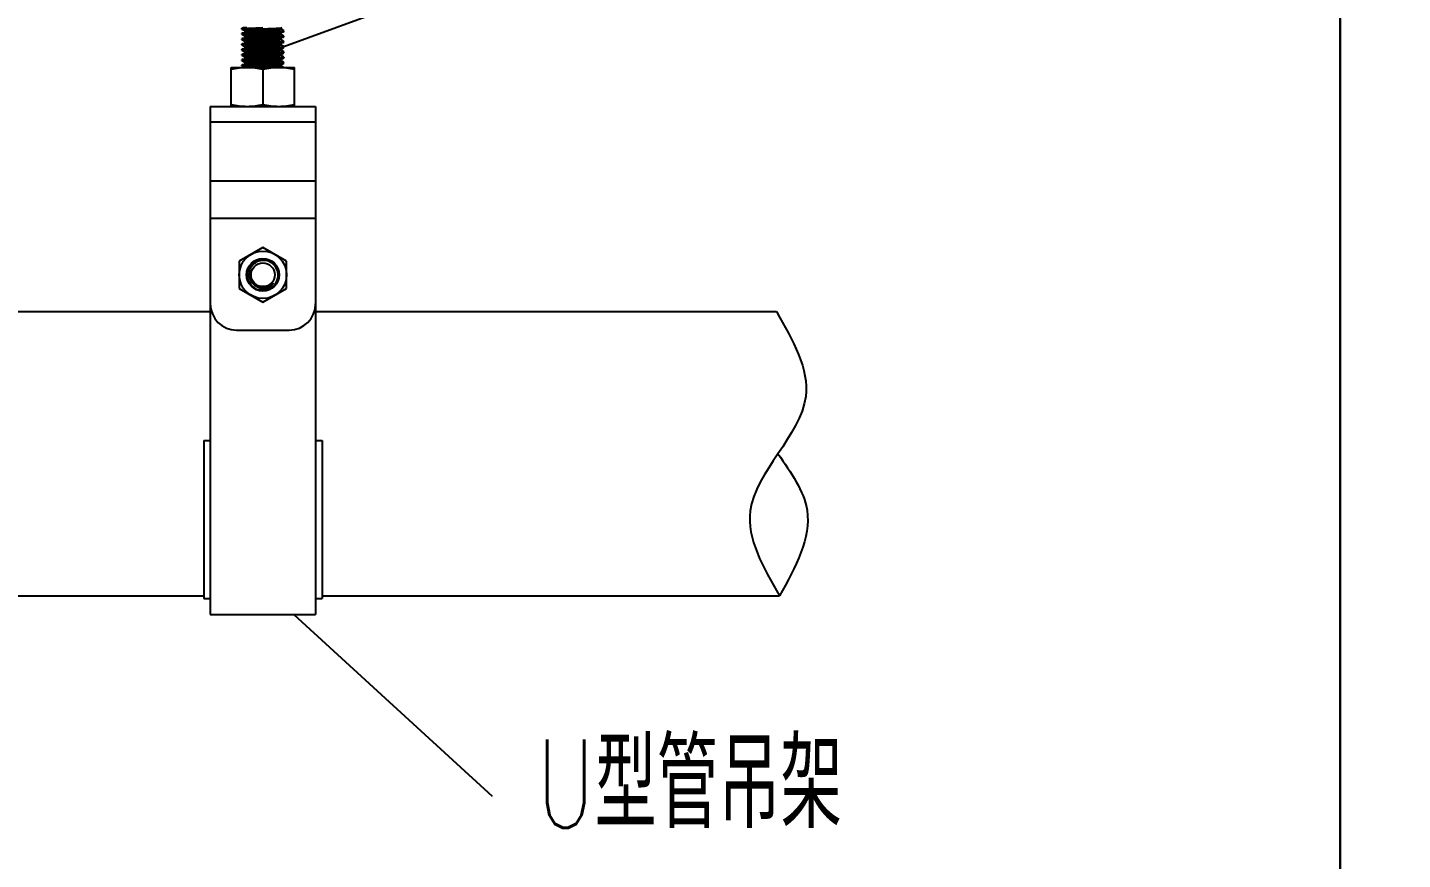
# Model space of a CAD drawing. Extents: x 27938 to 1507990, y 110129 to 923079.
# Drawn here: x 468172 to 474393, y 376000 to 379764 of the extents above; entities that cross this region are included whole.
import ezdxf

# ---------------------------------------------------------------- set-up
doc = ezdxf.new("R2010")
doc.units = 0
doc.header["$LTSCALE"] = 1000
doc.header["$MEASUREMENT"] = 0
doc.layers.add('W_DIM', color=4, linetype='Continuous')
doc.styles.get("Standard").update_dxf_attribs({"font": 'gbenor.shx', "bigfont": 'gbcbig.shx'})
doc.styles.add('wwp100', font='txt.shx', dxfattribs={"width": 0.7, "height": 400, "bigfont": 'hztxt.shx'})
doc.dimstyles.get("Standard").update_dxf_attribs({"dimtxt": 0.18, "dimasz": 0.18, "dimexe": 0.18, "dimexo": 0.0625, "dimgap": 0.09, "dimtad": 0, "dimtih": 1, "dimtoh": 1, "dimdec": 4, "dimzin": 0, "dimdsep": 46, "dimtxsty": 'Standard', "dimcen": 0.09, "dimadec": 0, "dimazin": 0, "dimtfac": 1, "dimtdec": 4, "dimtofl": 0, "dimtmove": 0, "dimatfit": 3, "dimfxl": 1, "dimtolj": 1, "dimtzin": 0, "dimarcsym": 0})

msp = doc.modelspace()

# ---------------------------------------------------------------- linework, layer by layer
at = {"linetype": 'Continuous'}
for p, q in [((469141.7, 379760.6), (469141.4, 379760.3)), ((469141.4, 379757.3), (469141.4, 379760.3)), ((469141.7, 379757.1), (469141.4, 379757.3)), ((469141.7, 379757.1), (469154.6, 379749.6)), ((469154.3, 379749.9), (469154.3, 379743.9)), ((469318.8, 379761.5), (469323.8, 379764.4)), ((469331.7, 379748.7), (469318.8, 379756.2)), ((469319.1, 379755.9), (469319.1, 379761.8)), ((469331.7, 379748.7), (469331.9, 379748.4)), ((469331.7, 379745.2), (469331.9, 379745.4)), ((469331.9, 379745.4), (469331.9, 379748.4)), ((469141.7, 379736.8), (469141.4, 379736.5)), ((469141.4, 379733.5), (469141.4, 379736.5)), ((469141.7, 379733.3), (469141.4, 379733.5)), ((469141.7, 379713), (469141.4, 379712.7)), ((469141.4, 379709.7), (469141.4, 379712.7)), ((469141.7, 379709.5), (469141.4, 379709.7)), ((469141.7, 379689.1), (469141.4, 379688.9)), ((469141.4, 379685.9), (469141.4, 379688.9)), ((469141.7, 379685.6), (469141.4, 379685.9)), ((469141.7, 379733.3), (469154.6, 379725.8)), ((469141.7, 379709.5), (469154.6, 379702)), ((469141.7, 379685.6), (469154.6, 379678.2)), ((469154.3, 379726.1), (469154.3, 379720.1)), ((469154.3, 379702.3), (469154.3, 379696.3)), ((469317.7, 379731.3), (469317, 379731.2)), ((469318, 379707.6), (469317, 379707.4)), ((469331.7, 379724.9), (469318.8, 379732.3)), ((469331.7, 379701), (469318.8, 379708.5)), ((469331.7, 379677.2), (469318.8, 379684.7)), ((469319.1, 379732), (469319.1, 379738)), ((469319.1, 379708.2), (469319.1, 379714.2)), ((469319.1, 379684.4), (469319.1, 379690.4)), ((469331.7, 379724.9), (469331.9, 379724.6)), ((469331.7, 379721.4), (469331.9, 379721.6)), ((469331.7, 379701), (469331.9, 379700.8)), ((469331.7, 379697.5), (469331.9, 379697.8)), ((469331.9, 379721.6), (469331.9, 379724.6)), ((469331.9, 379697.8), (469331.9, 379700.8)), ((469141.7, 379665.3), (469141.4, 379665.1)), ((469141.4, 379662.1), (469141.4, 379665.1)), ((469141.7, 379661.8), (469141.4, 379662.1)), ((469141.7, 379641.5), (469141.4, 379641.3)), ((469141.4, 379638.3), (469141.4, 379641.3)), ((469141.7, 379638), (469141.4, 379638.3)), ((469141.7, 379661.8), (469154.6, 379654.3)), ((469141.7, 379638), (469154.6, 379630.5)), ((469154.3, 379678.5), (469154.3, 379672.5)), ((469154.3, 379654.6), (469154.3, 379648.7)), ((469154.3, 379630.8), (469154.3, 379624.9)), ((469318.8, 379666.3), (469331.7, 379673.7)), ((469331.7, 379653.4), (469318.8, 379660.9)), ((469318.8, 379642.4), (469331.7, 379649.9)), ((469331.7, 379629.6), (469318.8, 379637.1)), ((469318.8, 379618.6), (469331.7, 379626.1)), ((469319.1, 379660.6), (469319.1, 379666.6)), ((469319.1, 379636.8), (469319.1, 379642.7)), ((469331.7, 379677.2), (469331.9, 379677)), ((469331.7, 379673.7), (469331.9, 379674)), ((469331.7, 379653.4), (469331.9, 379653.2)), ((469331.7, 379649.9), (469331.9, 379650.2)), ((469331.7, 379629.6), (469331.9, 379629.3)), ((469331.7, 379626.1), (469331.9, 379626.4)), ((469331.9, 379674), (469331.9, 379677)), ((469331.9, 379650.2), (469331.9, 379653.2)), ((469331.9, 379626.4), (469331.9, 379629.3)), ((469093.8, 379583.5), (469379.6, 379583.5)), ((469093.8, 379407.2), (469093.8, 379583.5)), ((469141.7, 379617.7), (469141.4, 379617.4)), ((469141.4, 379614.5), (469141.4, 379617.4)), ((469141.7, 379614.2), (469141.4, 379614.5)), ((469141.7, 379593.9), (469141.4, 379593.6)), ((469141.4, 379590.7), (469141.4, 379593.6)), ((469141.6, 379590.5), (469141.4, 379590.7)), ((469141.7, 379590.4), (469141.6, 379590.5)), ((469141.7, 379614.2), (469154.6, 379606.7)), ((469141.7, 379590.4), (469154.6, 379582.9)), ((469154.3, 379607), (469154.3, 379601.1)), ((469236.7, 379575.4), (469236.7, 379415.3)), ((469246.2, 379583.6), (469242, 379583.5)), ((469331.7, 379605.8), (469318.8, 379613.3)), ((469318.8, 379594.8), (469331.7, 379602.3)), ((469329.5, 379583.2), (469318.8, 379589.5)), ((469319.1, 379613), (469319.1, 379618.9)), ((469319.1, 379589.2), (469319.1, 379595.1)), ((469331.7, 379605.8), (469331.9, 379605.5)), ((469331.7, 379602.3), (469331.9, 379602.6)), ((469331.9, 379602.6), (469331.9, 379605.5)), ((469379.6, 379407.2), (469379.6, 379583.5)), ((468998.6, 379407.2), (469474.8, 379407.2)), ((468998.6, 379407.2), (468998.6, 377109.3)), ((469474.8, 379407.2), (469474.8, 377109.3)), ((468998.6, 379337.5), (469474.8, 379337.5)), ((468998.6, 379069.6), (469474.8, 379069.6)), ((468998.6, 378901.2), (469474.8, 378901.2)), ((469236.7, 378768.9), (469129.6, 378707.1)), ((469343.8, 378707.1), (469236.7, 378768.9)), ((469129.6, 378707.1), (469129.6, 378583.4)), ((469289.4, 378695.8), (469289.3, 378695.9)), ((469343.8, 378583.4), (469343.8, 378707.1)), ((469309.7, 378643.9), (469309.7, 378643.8)), ((469309.7, 378643.8), (469309.7, 378643.9)), ((469129.6, 378583.4), (469236.7, 378521.5)), ((469236.7, 378521.5), (469343.8, 378583.4)), ((469305.1, 378621.6), (469305.1, 378621.5)), ((468046, 378478.5), (468998.6, 378478.5)), ((469474.8, 378478.5), (471559.7, 378478.5)), ((469117.6, 378395.2), (469355.8, 378395.2)), ((468968.8, 377895.1), (468998.6, 377895.1)), ((468968.8, 377895.1), (468968.8, 377180.7)), ((469474.8, 377895.1), (469504.6, 377895.1)), ((469504.6, 377895.1), (469504.6, 377180.7)), ((468046, 377192.6), (468968.8, 377192.6)), ((468968.8, 377180.7), (468998.6, 377180.7)), ((469474.8, 377180.7), (469504.6, 377180.7)), ((469504.6, 377192.6), (471574.5, 377192.6)), ((468998.6, 377109.3), (469474.8, 377109.3))]:
    msp.add_line(p, q, dxfattribs=at)
for points in [[(458971.8, 387132.7), (474110.2, 387132.7), (474110.2, 372277.4), (458971.8, 372277.4)], [(474110.2, 387132.7), (493110.8, 387132.7), (493106.5, 372277.4), (474110.2, 372277.4)]]:
    msp.add_lwpolyline(points, close=True)
for radius in [107.1, 73.7, 53.6]:
    msp.add_circle((469236.7, 378645.2), radius, dxfattribs=at)
for centre, radius, start, end in [((469186.8, 379350.5), 410.2, 93.82546, 94.80608), ((469285.7, 380166.3), 421.3, 273.76869, 274.79342), ((469313.1, 379773.6), 19, 281.49756, 282.79132), ((469174.7, 379427), 261.7, 94.67947, 95.24215), ((469186.8, 379327.6), 409.2, 93.83131, 94.80786), ((469187.2, 379298.5), 414.5, 93.80005, 94.80434), ((469181.1, 379350.3), 338.6, 94.49214, 94.69374), ((469285.8, 380140.7), 419.4, 273.77976, 274.79411), ((469285.8, 380116.7), 419.2, 273.78138, 274.79382), ((469185.8, 379268.7), 396.6, 93.91067, 94.81357), ((469186.3, 379238.5), 403.1, 93.86928, 94.81105), ((469285.7, 380047.4), 421.4, 273.76813, 274.79336), ((469285.8, 380093.8), 420.2, 273.77571, 274.79329), ((469287.4, 380049.1), 399.2, 273.90218, 274.80507), ((469184.9, 379208.6), 385.3, 93.97069, 94.82913), ((469186.8, 379208.7), 409, 93.83244, 94.80797), ((469285.8, 380021.6), 419.4, 273.77959, 274.79411), ((469236.7, 378645.2), 71.4, 289.25158, 285.86236), ((469232.1, 378651.5), 72.4, 37.57462, 37.80402), ((469236.7, 378645.2), 73, 358.9347, 43.9347), ((469236.9, 378645.4), 72.8, 43.52983, 43.8601), ((469232.5, 378651.8), 71.9, 23.78684, 37.58004), ((469236.8, 378645.3), 72.9, 42.26195, 43.52956), ((469236.8, 378647.4), 73, 339.76267, 355.68101), ((469237, 378647.3), 72.9, 355.70631, 356.90192), ((469236.8, 378645.2), 73, 356.87963, 358.47887), ((469236.9, 378645.2), 72.8, 358.47928, 358.88404), ((469237, 378647.3), 72.8, 356.90209, 357.24282), ((469236.9, 378645.5), 60.4, 225.59611, 226.24462), ((469236.9, 378645.5), 60.4, 226.24456, 228.00022), ((469235.2, 378646.8), 60.6, 228.6612, 231.11392), ((469236.8, 378645.4), 60.3, 227.99953, 230.78432), ((469235.2, 378646.7), 60.4, 231.11449, 231.91317), ((469235.1, 378646.6), 60.4, 231.91326, 232.23953), ((469235, 378646.5), 60.2, 232.2392, 233.54055), ((469236.6, 378645.1), 60, 230.78467, 232.80593), ((469234.9, 378646.4), 60.1, 233.54074, 234.43196), ((469234.8, 378646.2), 59.9, 234.43195, 235.30083), ((469236.5, 378644.9), 59.7, 232.80687, 233.4634), ((469234.7, 378646.1), 59.7, 235.30084, 236.12399), ((469236.4, 378644.8), 59.6, 233.46339, 234.12153), ((469236.7, 378645.2), 60.1, 234.12167, 323.46019), ((469234.8, 378644.3), 71.1, 287.55077, 290.96708), ((469231.4, 378639.5), 61.5, 313.91184, 316.67382), ((469231.8, 378639.1), 60.9, 316.66061, 330.82466), ((469236.5, 378645.4), 60.3, 312.09178, 313.87745), ((469236.5, 378645.4), 60.4, 313.87721, 315.04424), ((469236.5, 378645.4), 60.4, 315.04373, 319.24978), ((469236.7, 378645.3), 60.1, 319.2512, 320.83328), ((469236.8, 378645.2), 60, 320.83379, 321.09928), ((469236.8, 378645.1), 59.9, 321.09926, 321.48549), ((469236.9, 378645.1), 59.8, 321.48536, 322.27715), ((469237.1, 378644.9), 59.6, 322.2769, 323.45974), ((469237.9, 378647), 71.9, 312.10865, 339.21381), ((469237.5, 378647.2), 72.3, 339.27916, 339.71057), ((469117.6, 378514.3), 119.1, 180, 270), ((469355.8, 378514.3), 119.1, 270, 0)]:
    msp.add_arc(centre, radius, start, end, dxfattribs=at)
for points, knots in [([(469141.4, 379757.3), (469141.4, 379757.8), (469143.6, 379758.1), (469144.7, 379758.3), (469145.8, 379758.5)], [0, 0, 0, 0, 0.27238, 1, 1, 1, 1]), ([(469148.9, 379761.8), (469148, 379761.7), (469145.6, 379761.4), (469143, 379761.3), (469141.7, 379760.6)], [0, 0, 0, 0, 0.375527, 1, 1, 1, 1]), ([(469163.4, 379762.9), (469162, 379762.9), (469157.1, 379762.5), (469152.3, 379762.2), (469148.9, 379761.8)], [0, 0, 0, 0, 0.294617, 1, 1, 1, 1]), ([(469156.3, 379750.7), (469155.8, 379750.6), (469155.2, 379750.5), (469154.3, 379750.1), (469154.3, 379749.9)], [0, 0, 0, 0, 0.704888, 1, 1, 1, 1]), ([(469316.9, 379755), (469307, 379753), (469279.1, 379752.4), (469234.2, 379749.5), (469193.3, 379748.1), (469167.3, 379746), (469158.2, 379745.4), (469155.3, 379744.5)], [0, 0, 0, 0, 0.186906, 0.5149, 0.834439, 0.943372, 1, 1, 1, 1]), ([(469317.4, 379761), (469308.1, 379758.9), (469271.9, 379758.2), (469224.7, 379755.5), (469180.5, 379752.9), (469162.6, 379752), (469156.3, 379750.7)], [0, 0, 0, 0, 0.176504, 0.667042, 0.88168, 1, 1, 1, 1]), ([(469159.5, 379759.7), (469161, 379759.8), (469167.9, 379760.3), (469174.8, 379760.6), (469180.2, 379760.9)], [0, 0, 0, 0, 0.219992, 1, 1, 1, 1]), ([(469180.2, 379760.9), (469184.5, 379761.1), (469203.3, 379762), (469222.1, 379762.7), (469236.7, 379763.3)], [0, 0, 0, 0, 0.227178, 1, 1, 1, 1]), ([(469313.4, 379746), (469308.3, 379745.7), (469282.8, 379744.2), (469257.2, 379743.3), (469236.7, 379742.5)], [0, 0, 0, 0, 0.198238, 1, 1, 1, 1]), ([(469313.5, 379743), (469317.7, 379743.3), (469323.6, 379744.1), (469330.1, 379744.2), (469331.7, 379745.2)], [0, 0, 0, 0, 0.690891, 1, 1, 1, 1]), ([(469318.8, 379761.5), (469318.6, 379761.4), (469318.1, 379761.2), (469317.6, 379761.1), (469317.4, 379761)], [0, 0, 0, 0, 0.401788, 1, 1, 1, 1]), ([(469319, 379755.9), (469319, 379755.7), (469318.3, 379755.3), (469317.8, 379755.2), (469317.4, 379755.1)], [0, 0, 0, 0, 0.301708, 1, 1, 1, 1]), ([(469331.9, 379748.4), (469331.9, 379747.9), (469329.5, 379747.7), (469328.2, 379747.3), (469327, 379747.2)], [0, 0, 0, 0, 0.270407, 1, 1, 1, 1]), ([(469141.4, 379733.5), (469141.4, 379734), (469143.7, 379734.2), (469144.8, 379734.6), (469146, 379734.7)], [0, 0, 0, 0, 0.271848, 1, 1, 1, 1]), ([(469141.4, 379709.7), (469141.4, 379710.2), (469143.8, 379710.4), (469144.9, 379710.8), (469146.1, 379710.9)], [0, 0, 0, 0, 0.2714, 1, 1, 1, 1]), ([(469141.4, 379685.9), (469141.5, 379686.7), (469146.3, 379686.6), (469148.5, 379687.4), (469150.8, 379687.6)], [0, 0, 0, 0, 0.263671, 1, 1, 1, 1]), ([(469159.1, 379738.8), (469155.1, 379738.6), (469149.4, 379737.8), (469143.2, 379737.7), (469141.7, 379736.8)], [0, 0, 0, 0, 0.690101, 1, 1, 1, 1]), ([(469159.4, 379715.1), (469155.3, 379714.8), (469149.6, 379714), (469143.3, 379713.9), (469141.7, 379713)], [0, 0, 0, 0, 0.690433, 1, 1, 1, 1]), ([(469159.7, 379691.3), (469155.5, 379691), (469149.7, 379690.2), (469143.3, 379690.1), (469141.7, 379689.1)], [0, 0, 0, 0, 0.690711, 1, 1, 1, 1]), ([(469156.4, 379726.9), (469155.8, 379726.8), (469155.2, 379726.7), (469154.3, 379726.3), (469154.3, 379726.1)], [0, 0, 0, 0, 0.705209, 1, 1, 1, 1]), ([(469156.4, 379703.1), (469155.9, 379703), (469155.3, 379702.9), (469154.3, 379702.5), (469154.3, 379702.3)], [0, 0, 0, 0, 0.705913, 1, 1, 1, 1]), ([(469154.5, 379687.9), (469159.6, 379688.3), (469187, 379690), (469214.4, 379691), (469236.7, 379691.9)], [0, 0, 0, 0, 0.18466, 1, 1, 1, 1]), ([(469155.3, 379744.5), (469155.2, 379744.5), (469154.9, 379744.4), (469154.7, 379744.3), (469154.6, 379744.2)], [0, 0, 0, 0, 0.569178, 1, 1, 1, 1]), ([(469155.6, 379720.8), (469155.4, 379720.7), (469155, 379720.6), (469154.7, 379720.5), (469154.6, 379720.4)], [0, 0, 0, 0, 0.582256, 1, 1, 1, 1]), ([(469155.9, 379697.1), (469155.6, 379697), (469155.2, 379696.9), (469154.8, 379696.7), (469154.6, 379696.6)], [0, 0, 0, 0, 0.593653, 1, 1, 1, 1]), ([(469317, 379731.2), (469307.3, 379729.2), (469279.6, 379728.6), (469235, 379725.8), (469194.2, 379724.3), (469167.9, 379722.3), (469158.7, 379721.6), (469155.6, 379720.8)], [0, 0, 0, 0, 0.184419, 0.509926, 0.829804, 0.940533, 1, 1, 1, 1]), ([(469317, 379707.4), (469307.4, 379705.4), (469280.1, 379704.7), (469235.7, 379702.3), (469191.9, 379699.6), (469165, 379699.2), (469155.9, 379697.1)], [0, 0, 0, 0, 0.18225, 0.50532, 0.825389, 1, 1, 1, 1]), ([(469317.7, 379737.3), (469308.7, 379735), (469281.8, 379734.8), (469238.1, 379732), (469193.6, 379729.6), (469166, 379728.9), (469156.4, 379726.9)], [0, 0, 0, 0, 0.172112, 0.49211, 0.816561, 1, 1, 1, 1]), ([(469318, 379713.6), (469315, 379712.7), (469305.8, 379712.1), (469279.7, 379710), (469238.8, 379708.6), (469194.1, 379705.8), (469166.2, 379705.1), (469156.4, 379703.1)], [0, 0, 0, 0, 0.057877, 0.167606, 0.487311, 0.814214, 1, 1, 1, 1]), ([(469309.3, 379688.5), (469297.7, 379687.4), (469269.9, 379685.9), (469227.2, 379684.1), (469188, 379681.8), (469164.7, 379681), (469156.5, 379679.3)], [0, 0, 0, 0, 0.229049, 0.545233, 0.836568, 1, 1, 1, 1]), ([(469236.7, 379742.5), (469229.2, 379742.2), (469203.3, 379741.1), (469177.5, 379740.1), (469159.1, 379738.8)], [0, 0, 0, 0, 0.289182, 1, 1, 1, 1]), ([(469159.4, 379735.9), (469164.5, 379736.2), (469190.2, 379737.7), (469216, 379738.7), (469236.7, 379739.5)], [0, 0, 0, 0, 0.196967, 1, 1, 1, 1]), ([(469236.7, 379718.6), (469229.3, 379718.3), (469203.5, 379717.3), (469177.7, 379716.3), (469159.4, 379715.1)], [0, 0, 0, 0, 0.288643, 1, 1, 1, 1]), ([(469159.7, 379712.1), (469164.8, 379712.4), (469190.4, 379713.9), (469216.1, 379714.8), (469236.7, 379715.7)], [0, 0, 0, 0, 0.197595, 1, 1, 1, 1]), ([(469236.7, 379694.8), (469229.3, 379694.5), (469203.6, 379693.5), (469178, 379692.5), (469159.7, 379691.3)], [0, 0, 0, 0, 0.288182, 1, 1, 1, 1]), ([(469236.7, 379739.5), (469244.1, 379739.8), (469269.7, 379740.8), (469295.3, 379741.8), (469313.5, 379743)], [0, 0, 0, 0, 0.287875, 1, 1, 1, 1]), ([(469313.5, 379722.2), (469308.4, 379721.9), (469282.8, 379720.4), (469257.2, 379719.5), (469236.7, 379718.6)], [0, 0, 0, 0, 0.198015, 1, 1, 1, 1]), ([(469236.7, 379715.7), (469244.1, 379716), (469269.7, 379717), (469295.3, 379718), (469313.5, 379719.2)], [0, 0, 0, 0, 0.287899, 1, 1, 1, 1]), ([(469313.5, 379698.4), (469308.4, 379698), (469282.8, 379696.6), (469257.2, 379695.6), (469236.7, 379694.8)], [0, 0, 0, 0, 0.197982, 1, 1, 1, 1]), ([(469236.7, 379691.9), (469244.1, 379692.1), (469269.6, 379693.2), (469295.2, 379694.2), (469313.4, 379695.4)], [0, 0, 0, 0, 0.287815, 1, 1, 1, 1]), ([(469318.2, 379689.8), (469317.8, 379689.7), (469314.8, 379689), (469311.8, 379688.8), (469309.3, 379688.5)], [0, 0, 0, 0, 0.152403, 1, 1, 1, 1]), ([(469319, 379684.4), (469319.1, 379683.5), (469314, 379683.5), (469311.7, 379682.8), (469309.3, 379682.6)], [0, 0, 0, 0, 0.264973, 1, 1, 1, 1]), ([(469313.4, 379695.4), (469317.7, 379695.7), (469323.6, 379696.5), (469330.1, 379696.6), (469331.7, 379697.5)], [0, 0, 0, 0, 0.690907, 1, 1, 1, 1]), ([(469313.5, 379719.2), (469317.7, 379719.5), (469323.6, 379720.3), (469330.1, 379720.4), (469331.7, 379721.4)], [0, 0, 0, 0, 0.690866, 1, 1, 1, 1]), ([(469318.8, 379737.7), (469318.6, 379737.6), (469318.3, 379737.5), (469317.9, 379737.4), (469317.7, 379737.3)], [0, 0, 0, 0, 0.412535, 1, 1, 1, 1]), ([(469319, 379732), (469319, 379731.9), (469318.5, 379731.5), (469318, 379731.4), (469317.7, 379731.3)], [0, 0, 0, 0, 0.309908, 1, 1, 1, 1]), ([(469318.8, 379713.9), (469318.7, 379713.8), (469318.4, 379713.7), (469318.1, 379713.6), (469318, 379713.6)], [0, 0, 0, 0, 0.424841, 1, 1, 1, 1]), ([(469319, 379708.2), (469319, 379708.1), (469318.6, 379707.8), (469318.2, 379707.7), (469318, 379707.6)], [0, 0, 0, 0, 0.32015, 1, 1, 1, 1]), ([(469318.8, 379690.1), (469318.7, 379690), (469318.5, 379689.9), (469318.3, 379689.9), (469318.2, 379689.8)], [0, 0, 0, 0, 0.438999, 1, 1, 1, 1]), ([(469331.9, 379724.6), (469331.9, 379724.1), (469329.5, 379723.9), (469328.2, 379723.5), (469327, 379723.4)], [0, 0, 0, 0, 0.270549, 1, 1, 1, 1]), ([(469331.9, 379700.8), (469331.9, 379700.3), (469329.5, 379700.1), (469328.2, 379699.7), (469327, 379699.6)], [0, 0, 0, 0, 0.270562, 1, 1, 1, 1]), ([(469141.4, 379662.1), (469141.4, 379662.2), (469143, 379663.1), (469144.3, 379663), (469145.7, 379663.2)], [0, 0, 0, 0, 0.087797, 1, 1, 1, 1]), ([(469141.4, 379638.3), (469141.4, 379638.7), (469143.6, 379639), (469144.7, 379639.3), (469145.8, 379639.4)], [0, 0, 0, 0, 0.272398, 1, 1, 1, 1]), ([(469150.8, 379666.8), (469149.6, 379666.7), (469146.6, 379666.2), (469143.3, 379666.3), (469141.7, 379665.3)], [0, 0, 0, 0, 0.380478, 1, 1, 1, 1]), ([(469158.7, 379643.6), (469154.8, 379643.3), (469149.2, 379642.5), (469143.2, 379642.4), (469141.7, 379641.5)], [0, 0, 0, 0, 0.689705, 1, 1, 1, 1]), ([(469236.7, 379671), (469227.9, 379670.7), (469199.2, 379669.5), (469170.6, 379668.6), (469150.8, 379666.8)], [0, 0, 0, 0, 0.307364, 1, 1, 1, 1]), ([(469156.5, 379679.3), (469155.9, 379679.2), (469155.3, 379679.1), (469154.3, 379678.7), (469154.3, 379678.5)], [0, 0, 0, 0, 0.706519, 1, 1, 1, 1]), ([(469156.6, 379655.5), (469156, 379655.4), (469155.4, 379655.3), (469154.3, 379654.9), (469154.3, 379654.6)], [0, 0, 0, 0, 0.708127, 1, 1, 1, 1]), ([(469157, 379631.8), (469156.3, 379631.7), (469155.6, 379631.5), (469154.3, 379631.1), (469154.3, 379630.8)], [0, 0, 0, 0, 0.712882, 1, 1, 1, 1]), ([(469156.1, 379673.3), (469155.8, 379673.2), (469155.3, 379673.1), (469154.8, 379672.9), (469154.6, 379672.8)], [0, 0, 0, 0, 0.599327, 1, 1, 1, 1]), ([(469155.8, 379649.4), (469155.6, 379649.4), (469155.2, 379649.2), (469154.7, 379649.1), (469154.6, 379649)], [0, 0, 0, 0, 0.591838, 1, 1, 1, 1]), ([(469155.7, 379625.6), (469155.4, 379625.5), (469155.1, 379625.4), (469154.7, 379625.3), (469154.6, 379625.2)], [0, 0, 0, 0, 0.58487, 1, 1, 1, 1]), ([(469310.8, 379635.1), (469299.1, 379633.8), (469270.7, 379632.4), (469226.9, 379630.6), (469187.1, 379627.9), (469163.5, 379627.6), (469155.7, 379625.6)], [0, 0, 0, 0, 0.226976, 0.549217, 0.844212, 1, 1, 1, 1]), ([(469310.1, 379658.8), (469298.3, 379657.6), (469270, 379656.2), (469226.6, 379654.4), (469187.1, 379651.8), (469163.7, 379651.3), (469155.8, 379649.4)], [0, 0, 0, 0, 0.229241, 0.549849, 0.842936, 1, 1, 1, 1]), ([(469309.3, 379682.6), (469297.5, 379681.4), (469269.4, 379680), (469226.4, 379678.2), (469187.2, 379675.7), (469164, 379675.1), (469156.1, 379673.3)], [0, 0, 0, 0, 0.231234, 0.549995, 0.841234, 1, 1, 1, 1]), ([(469310.1, 379664.8), (469298.6, 379663.6), (469270.9, 379662.2), (469228.1, 379660.3), (469188.6, 379658), (469164.9, 379657.2), (469156.6, 379655.5)], [0, 0, 0, 0, 0.225271, 0.541123, 0.834355, 1, 1, 1, 1]), ([(469310.8, 379641), (469299.6, 379639.8), (469272.2, 379638.4), (469229.6, 379636.6), (469189.6, 379634.3), (469165.6, 379633.4), (469157, 379631.8)], [0, 0, 0, 0, 0.220169, 0.534105, 0.829282, 1, 1, 1, 1]), ([(469158.7, 379664.4), (469163.8, 379664.8), (469189.8, 379666.2), (469215.8, 379667.2), (469236.7, 379668)], [0, 0, 0, 0, 0.195382, 1, 1, 1, 1]), ([(469236.7, 379647.2), (469229.2, 379646.9), (469203.2, 379645.8), (469177.2, 379644.8), (469158.7, 379643.6)], [0, 0, 0, 0, 0.289807, 1, 1, 1, 1]), ([(469159.1, 379640.6), (469164.2, 379641), (469190, 379642.4), (469215.9, 379643.4), (469236.7, 379644.2)], [0, 0, 0, 0, 0.196205, 1, 1, 1, 1]), ([(469236.7, 379623.4), (469229.2, 379623.1), (469203.3, 379622), (469177.5, 379621), (469159.1, 379619.8)], [0, 0, 0, 0, 0.289201, 1, 1, 1, 1]), ([(469313.4, 379674.6), (469308.4, 379674.2), (469282.8, 379672.8), (469257.2, 379671.8), (469236.7, 379671)], [0, 0, 0, 0, 0.198096, 1, 1, 1, 1]), ([(469236.7, 379668), (469244.2, 379668.3), (469270.2, 379669.4), (469296.2, 379670.4), (469314.6, 379671.7)], [0, 0, 0, 0, 0.289675, 1, 1, 1, 1]), ([(469314.6, 379650.8), (469309.5, 379650.5), (469283.6, 379649), (469257.6, 379648), (469236.7, 379647.2)], [0, 0, 0, 0, 0.195558, 1, 1, 1, 1]), ([(469236.7, 379644.2), (469244, 379644.5), (469269.6, 379645.6), (469295.2, 379646.6), (469313.3, 379647.8)], [0, 0, 0, 0, 0.2877, 1, 1, 1, 1]), ([(469313.3, 379626.9), (469308.3, 379626.6), (469282.7, 379625.2), (469257.2, 379624.2), (469236.7, 379623.4)], [0, 0, 0, 0, 0.198249, 1, 1, 1, 1]), ([(469236.7, 379620.4), (469244.1, 379620.7), (469269.7, 379621.7), (469295.3, 379622.7), (469313.5, 379624)], [0, 0, 0, 0, 0.287873, 1, 1, 1, 1]), ([(469318.8, 379666.3), (469318.5, 379666.1), (469315.6, 379665.3), (469312.7, 379665), (469310.1, 379664.8)], [0, 0, 0, 0, 0.123943, 1, 1, 1, 1]), ([(469319, 379660.6), (469319.1, 379659.8), (469314.4, 379659.7), (469312.3, 379659), (469310.1, 379658.8)], [0, 0, 0, 0, 0.265614, 1, 1, 1, 1]), ([(469318.8, 379642.4), (469318.5, 379642.3), (469315.9, 379641.5), (469313.2, 379641.3), (469310.8, 379641)], [0, 0, 0, 0, 0.126191, 1, 1, 1, 1]), ([(469319, 379636.8), (469319.1, 379636), (469314.8, 379635.9), (469312.9, 379635.3), (469310.8, 379635.1)], [0, 0, 0, 0, 0.266397, 1, 1, 1, 1]), ([(469313.3, 379647.8), (469317.6, 379648.1), (469323.6, 379648.9), (469330.1, 379649), (469331.7, 379649.9)], [0, 0, 0, 0, 0.691019, 1, 1, 1, 1]), ([(469313.5, 379624), (469317.7, 379624.3), (469323.6, 379625.1), (469330.1, 379625.2), (469331.7, 379626.1)], [0, 0, 0, 0, 0.690906, 1, 1, 1, 1]), ([(469314.6, 379671.7), (469318.5, 379671.9), (469324.1, 379672.7), (469330.2, 379672.8), (469331.7, 379673.7)], [0, 0, 0, 0, 0.689778, 1, 1, 1, 1]), ([(469331.9, 379677), (469331.9, 379676.5), (469329.5, 379676.2), (469328.2, 379675.9), (469327, 379675.7)], [0, 0, 0, 0, 0.27051, 1, 1, 1, 1]), ([(469331.9, 379629.3), (469331.9, 379628.9), (469329.5, 379628.6), (469328.2, 379628.3), (469327, 379628.1)], [0, 0, 0, 0, 0.270399, 1, 1, 1, 1]), ([(469331.9, 379653.2), (469331.9, 379652.7), (469329.7, 379652.4), (469328.6, 379652.1), (469327.5, 379652)], [0, 0, 0, 0, 0.272165, 1, 1, 1, 1]), ([(469093.8, 379575.4), (469105.6, 379577.9), (469129.3, 379581.9), (469153.3, 379583.5), (469165.3, 379583.5)], [0, 0, 0, 0, 0.500766, 1, 1, 1, 1]), ([(469141.4, 379614.5), (469141.4, 379614.9), (469143.7, 379615.2), (469144.8, 379615.5), (469146, 379615.6)], [0, 0, 0, 0, 0.271865, 1, 1, 1, 1]), ([(469141.4, 379590.7), (469141.4, 379591), (469143.2, 379591.3), (469144.2, 379591.6), (469145.1, 379591.7)], [0, 0, 0, 0, 0.276774, 1, 1, 1, 1]), ([(469159.1, 379619.8), (469155.1, 379619.5), (469149.4, 379618.7), (469143.2, 379618.6), (469141.7, 379617.7)], [0, 0, 0, 0, 0.690089, 1, 1, 1, 1]), ([(469159.4, 379596), (469155.3, 379595.7), (469149.5, 379594.9), (469143.3, 379594.8), (469141.7, 379593.9)], [0, 0, 0, 0, 0.690423, 1, 1, 1, 1]), ([(469157.4, 379608.1), (469156.6, 379607.9), (469155.8, 379607.7), (469154.3, 379607.3), (469154.3, 379607)], [0, 0, 0, 0, 0.716853, 1, 1, 1, 1]), ([(469157.9, 379584.3), (469157.1, 379584.2), (469156, 379584), (469154.8, 379583.7), (469154.5, 379583.4)], [0, 0, 0, 0, 0.648621, 1, 1, 1, 1]), ([(469155.5, 379601.7), (469155.3, 379601.7), (469155, 379601.6), (469154.7, 379601.4), (469154.6, 379601.4)], [0, 0, 0, 0, 0.578532, 1, 1, 1, 1]), ([(469311.5, 379611.3), (469299.9, 379610.1), (469271.4, 379608.6), (469227.3, 379606.9), (469187.2, 379604), (469163.3, 379603.8), (469155.5, 379601.7)], [0, 0, 0, 0, 0.224472, 0.548168, 0.84513, 1, 1, 1, 1]), ([(469311.5, 379617.3), (469300.5, 379616.1), (469273.4, 379614.7), (469231, 379612.8), (469190.7, 379610.6), (469166.3, 379609.6), (469157.4, 379608.1)], [0, 0, 0, 0, 0.215068, 0.527073, 0.824187, 1, 1, 1, 1]), ([(469312.2, 379593.6), (469301.5, 379592.3), (469274.7, 379591), (469232.5, 379589), (469191.9, 379586.9), (469167.1, 379585.8), (469157.9, 379584.3)], [0, 0, 0, 0, 0.209983, 0.520062, 0.819106, 1, 1, 1, 1]), ([(469158.2, 379592.9), (469163.3, 379593.3), (469189.4, 379594.8), (469215.6, 379595.8), (469236.7, 379596.6)], [0, 0, 0, 0, 0.194182, 1, 1, 1, 1]), ([(469159.4, 379616.8), (469164.5, 379617.2), (469190.2, 379618.6), (469216, 379619.6), (469236.7, 379620.4)], [0, 0, 0, 0, 0.196944, 1, 1, 1, 1]), ([(469236.7, 379599.6), (469229.3, 379599.3), (469203.5, 379598.2), (469177.7, 379597.2), (469159.4, 379596)], [0, 0, 0, 0, 0.28866, 1, 1, 1, 1]), ([(469165.3, 379583.5), (469177.2, 379583.5), (469201.2, 379581.9), (469224.9, 379577.9), (469236.7, 379575.4)], [0, 0, 0, 0, 0.499234, 1, 1, 1, 1]), ([(469313.5, 379603.1), (469308.4, 379602.8), (469282.8, 379601.4), (469257.2, 379600.4), (469236.7, 379599.6)], [0, 0, 0, 0, 0.198019, 1, 1, 1, 1]), ([(469236.7, 379596.6), (469244.1, 379596.9), (469269.7, 379597.9), (469295.3, 379598.9), (469313.5, 379600.2)], [0, 0, 0, 0, 0.2879, 1, 1, 1, 1]), ([(469236.7, 379575.4), (469248.4, 379577.9), (469272.1, 379581.9), (469296.1, 379583.5), (469308.1, 379583.5)], [0, 0, 0, 0, 0.500766, 1, 1, 1, 1]), ([(469312.2, 379587.6), (469308.5, 379587.2), (469286.6, 379585.4), (469264.6, 379584.5), (469246.2, 379583.6)], [0, 0, 0, 0, 0.167768, 1, 1, 1, 1]), ([(469308.1, 379583.5), (469320.1, 379583.5), (469344.1, 379581.9), (469367.8, 379577.9), (469379.6, 379575.4)], [0, 0, 0, 0, 0.499234, 1, 1, 1, 1]), ([(469318.8, 379618.6), (469318.5, 379618.5), (469316.1, 379617.8), (469313.7, 379617.5), (469311.5, 379617.3)], [0, 0, 0, 0, 0.128615, 1, 1, 1, 1]), ([(469319, 379613), (469319.1, 379612.3), (469315.2, 379612.1), (469313.4, 379611.5), (469311.5, 379611.3)], [0, 0, 0, 0, 0.267341, 1, 1, 1, 1]), ([(469318.8, 379594.8), (469318.5, 379594.7), (469316.4, 379594), (469314.1, 379593.8), (469312.2, 379593.6)], [0, 0, 0, 0, 0.131217, 1, 1, 1, 1]), ([(469319, 379589.2), (469319.1, 379588.5), (469315.6, 379588.3), (469313.9, 379587.8), (469312.2, 379587.6)], [0, 0, 0, 0, 0.268465, 1, 1, 1, 1]), ([(469313.5, 379600.2), (469317.7, 379600.4), (469323.6, 379601.3), (469330.1, 379601.4), (469331.7, 379602.3)], [0, 0, 0, 0, 0.690878, 1, 1, 1, 1]), ([(469331.9, 379605.5), (469331.9, 379605.1), (469329.5, 379604.8), (469328.2, 379604.5), (469327, 379604.3)], [0, 0, 0, 0, 0.270547, 1, 1, 1, 1]), ([(469093.8, 379415.3), (469105.6, 379412.8), (469129.3, 379408.7), (469153.3, 379407.2), (469165.3, 379407.2)], [0, 0, 0, 0, 0.500766, 1, 1, 1, 1]), ([(469165.3, 379407.2), (469177.2, 379407.2), (469201.2, 379408.7), (469224.9, 379412.8), (469236.7, 379415.3)], [0, 0, 0, 0, 0.499234, 1, 1, 1, 1]), ([(469236.7, 379415.3), (469248.4, 379412.8), (469272.1, 379408.7), (469296.1, 379407.2), (469308.1, 379407.2)], [0, 0, 0, 0, 0.500766, 1, 1, 1, 1]), ([(469308.1, 379407.2), (469320.1, 379407.2), (469344.1, 379408.7), (469367.8, 379412.8), (469379.6, 379415.3)], [0, 0, 0, 0, 0.499234, 1, 1, 1, 1]), ([(469191.5, 378690.2), (469185.9, 378684.2), (469177, 378669.8), (469172.9, 378644.9), (469178.9, 378620.3), (469189.1, 378606.7), (469195.2, 378601.3)], [0, 0, 0, 0, 0.250059, 0.500072, 0.750044, 1, 1, 1, 1]), ([(469236.7, 378710.6), (469228.3, 378710.4), (469211.3, 378706.5), (469197.2, 378696.4), (469191.5, 378690.2)], [0, 0, 0, 0, 0.500062, 1, 1, 1, 1]), ([(469283.3, 378693.4), (469277, 378699.1), (469262.2, 378708.1), (469245.1, 378710.9), (469236.7, 378710.6)], [0, 0, 0, 0, 0.500002, 1, 1, 1, 1]), ([(469260.2, 378577.9), (469271.1, 378582.1), (469291.1, 378596.1), (469307, 378628.7), (469305.2, 378665), (469291.9, 378685.6), (469283.3, 378693.4)], [0, 0, 0, 0, 0.250144, 0.500177, 0.750123, 1, 1, 1, 1]), ([(469201.9, 378582.8), (469210, 378579.4), (469227.6, 378575.6), (469245.4, 378578.8), (469253.6, 378582)], [0, 0, 0, 0, 0.500292, 1, 1, 1, 1]), ([(471567.1, 377835.6), (471626.1, 377751.6), (471768.5, 377548.9), (471646.2, 377324.2), (471574.5, 377192.6)], [597.636888, 597.636888, 597.636888, 597.636888, 845.186192, 1195.273775, 1195.273775, 1195.273775, 1195.273775])]:
    msp.add_open_spline(points, degree=3, knots=knots, dxfattribs=at)
for points in [[(469145.8, 379758.5), (469148, 379758.8), (469150.3, 379759), (469152.5, 379759.2)], [(469327, 379747.2), (469324.9, 379746.9), (469322.9, 379746.7), (469320.9, 379746.6)], [(469146, 379734.7), (469148.1, 379735), (469150.3, 379735.2), (469152.5, 379735.4)], [(469146.1, 379710.9), (469148.2, 379711.2), (469150.3, 379711.4), (469152.5, 379711.6)], [(469327, 379723.4), (469325, 379723.1), (469322.9, 379722.9), (469320.9, 379722.8)], [(469327, 379699.6), (469325, 379699.3), (469322.9, 379699.1), (469320.9, 379698.9)], [(469145.7, 379663.2), (469147.9, 379663.5), (469150.2, 379663.7), (469152.5, 379663.9)], [(469145.8, 379639.4), (469148, 379639.7), (469150.3, 379639.9), (469152.5, 379640.1)], [(469327.5, 379652), (469325.3, 379651.7), (469323.1, 379651.5), (469320.8, 379651.3)], [(469327, 379675.7), (469324.9, 379675.5), (469322.9, 379675.3), (469320.9, 379675.1)], [(469327, 379628.1), (469324.9, 379627.9), (469322.9, 379627.7), (469320.9, 379627.5)], [(469145.1, 379591.7), (469147.5, 379592.1), (469150, 379592.3), (469152.4, 379592.5)], [(469146, 379615.6), (469148.1, 379615.9), (469150.3, 379616.1), (469152.5, 379616.3)], [(469327, 379604.3), (469325, 379604.1), (469322.9, 379603.9), (469320.9, 379603.7)], [(469253.6, 378582), (469261.1, 378585.1), (469268.2, 378589.6), (469274, 378595.2)]]:
    msp.add_open_spline(points, degree=3, dxfattribs=at)
msp.add_spline([(471559.7, 378478.5), (471692.7, 378094.3), (471441.5, 377576.9), (471574.5, 377192.6)], degree=3, dxfattribs=at)

# ---------------------------------------------------------------- texts
at = {"layer": 'W_DIM', "color": 7, "style": 'wwp100', "width": 0.7}
msp.add_text('U型管吊架', height=400, dxfattribs=at).set_placement((470474.1, 376143))

# ---------------------------------------------------------------- leaders
for points in [[(469314.6, 379671.7), (470395.1, 380067.5)], [(469376.7, 377109.3), (470273.4, 376287.3)]]:
    msp.add_leader(points, dimstyle='Standard', override={"dimgap": 20, "dimtad": 0})

doc.saveas('drawing.dxf')
